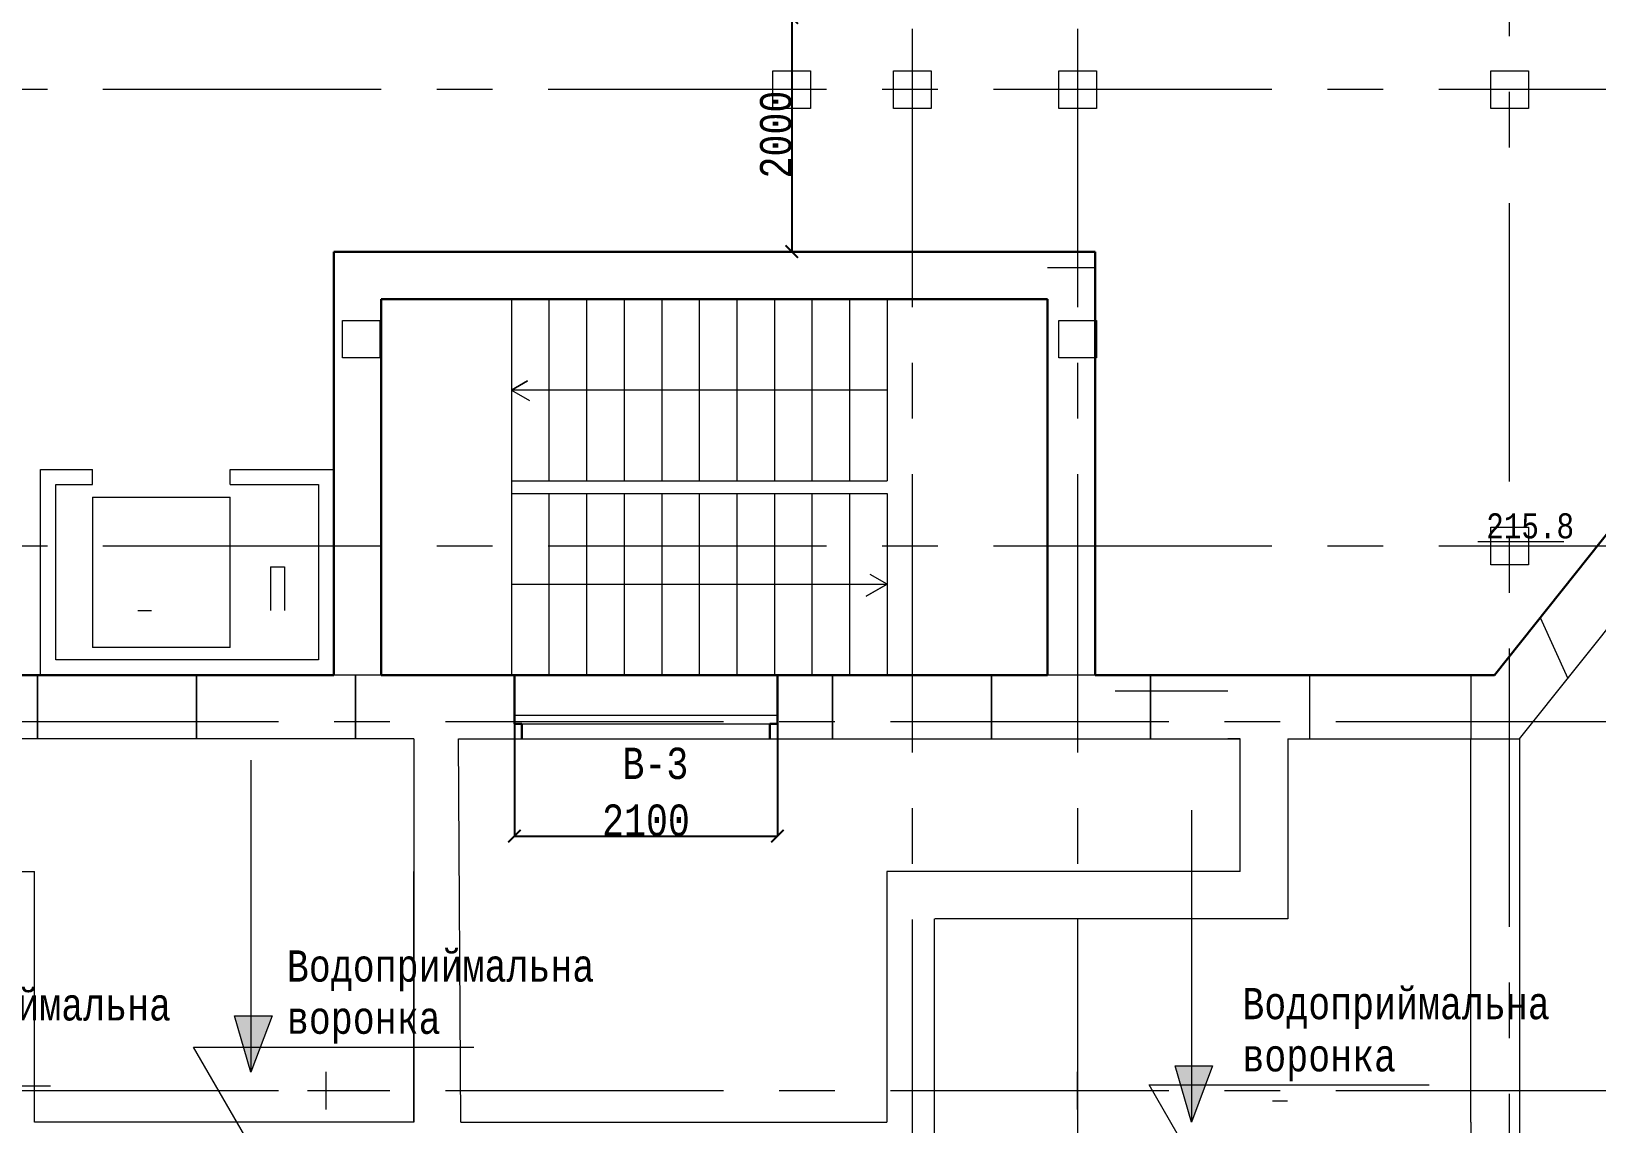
# Model space of a CAD drawing. Header units: millimetres. Extents: x -689206 to 4969298, y -1019800 to 703299.
# Drawn here: x 668701 to 681201, y -638185 to -629462 of the extents above; entities that cross this region are included whole.
import ezdxf

# ---------------------------------------------------------------- set-up
doc = ezdxf.new("R2010")
doc.units = ezdxf.units.MM
doc.linetypes.add('JIS_02_4.0', pattern=[5.5, 4, -1.5])
doc.linetypes.add('осеваяX2', pattern=[101.6, 63.5, -12.7, 12.7, -12.7])
for name, color, linetype, lineweight in [('ОКНА', 250, 'Continuous', 20), ('ПЕРЕГОРОДКИ', 252, 'Continuous', 9), ('РАЗМЕРЫ', 7, 'Continuous', 9), ('сваи', 7, 'JIS_02_4.0', 30), ('стены', 7, 'Continuous', 20)]:
    doc.layers.add(name, color=color, linetype=linetype, lineweight=lineweight)
doc.styles.add('Аннотативный', font='isocteur.ttf', dxfattribs={"width": 0.7, "height": 250})
doc.dimstyles.new('Аннотативный', dxfattribs={"dimscale": 0, "dimtxt": 250, "dimasz": 100, "dimexe": 1.25, "dimexo": 0.625, "dimtad": 1, "dimdec": 0, "dimtxsty": 'Аннотативный', "dimblk": 'ARCHTICK', "dimcen": 2.5, "dimadec": 0, "dimazin": 0, "dimtfac": 1, "dimtdec": 0, "dimtmove": 0, "dimatfit": 3, "dimfxl": 1, "dimarcsym": 0})

# ---------------------------------------------------------------- blocks, each defined once
blk = doc.blocks.new('_ArchTick')
at = {"color": 0, "linetype": 'ByBlock', "const_width": 0.15}
blk.add_lwpolyline([(-0.5, -0.5), (0.5, 0.5)], dxfattribs=at)
blk = doc.blocks.new('*D4244')
at = {"layer": 'Defpoints', "color": 0, "linetype": 'ByBlock', "lineweight": 9, "transparency": 16777216}
for p in [(674772, -629352), (674773, -631222), (675833, -631222)]:
    blk.add_point(p, dxfattribs=at)
at = {"layer": 'РАЗМЕРЫ', "color": 0, "linetype": 'ByBlock', "lineweight": -2, "transparency": 16777216}
for p, q in [((674772, -629352), (674774, -629352)), ((674773, -629352), (674773, -631222)), ((675832, -631222), (674772, -631222))]:
    blk.add_line(p, q, dxfattribs=at)
at = {"layer": 'РАЗМЕРЫ', "color": 0, "linetype": 'ByBlock', "lineweight": -2, "transparency": 16777216, "xscale": 100, "yscale": 100, "zscale": 100}
for p, rotation in [((674773, -629352), 90), ((674773, -631222), 270)]:
    blk.add_blockref('_ArchTick', p, dxfattribs=dict(at, rotation=rotation))
at = {"layer": 'РАЗМЕРЫ', "color": 0, "linetype": 'ByBlock', "lineweight": 5, "transparency": 16777216, "insert": (674647, -630287), "char_height": 250, "attachment_point": 5, "rotation": 90, "style": 'Аннотативный'}
blk.add_mtext('2000', dxfattribs=at)
blk = doc.blocks.new('*D4255')
at = {"layer": 'Defpoints', "color": 0, "linetype": 'ByBlock', "lineweight": 9, "transparency": 16777216}
for p in [(672559, -634602), (674659, -634602), (674659, -635888)]:
    blk.add_point(p, dxfattribs=at)
at = {"layer": 'РАЗМЕРЫ', "color": 0, "linetype": 'ByBlock', "lineweight": -2, "transparency": 16777216}
for p, q in [((672559, -634603), (672559, -635890)), ((674659, -634603), (674659, -635890)), ((672559, -635888), (674659, -635888))]:
    blk.add_line(p, q, dxfattribs=at)
at = {"layer": 'РАЗМЕРЫ', "color": 0, "linetype": 'ByBlock', "lineweight": -2, "transparency": 16777216, "xscale": 100, "yscale": 100, "zscale": 100, "rotation": 180}
blk.add_blockref('_ArchTick', (672559, -635888), dxfattribs=at)
at = {"layer": 'РАЗМЕРЫ', "color": 0, "linetype": 'ByBlock', "lineweight": -2, "transparency": 16777216, "xscale": 100, "yscale": 100, "zscale": 100}
blk.add_blockref('_ArchTick', (674659, -635888), dxfattribs=at)
at = {"layer": 'РАЗМЕРЫ', "color": 0, "linetype": 'ByBlock', "lineweight": 5, "transparency": 16777216, "insert": (673609, -635763), "char_height": 250, "attachment_point": 5, "style": 'Аннотативный'}
blk.add_mtext('2100', dxfattribs=at)

msp = doc.modelspace()

# ---------------------------------------------------------------- hatches: boundary and pattern name
at = {"layer": 'сваи', "linetype": 'ByBlock', "lineweight": 20, "ltscale": 35}
h = msp.add_hatch(color=256, dxfattribs=at)
h.dxf.hatch_style = 1
h.paths.add_polyline_path([(667034.5, -637792.5), (666904.5, -637792.5), (666930.8, -637883.6), (667034.5, -637883.6)])
h.paths.add_polyline_path([(667204.5, -637792.5), (667034.5, -637792.5), (667034.5, -637883.6), (667170.1, -637883.6)])
h.paths.add_polyline_path([(667034.5, -637920.3), (666941.4, -637920.3), (667034.5, -638242.5)])
h.paths.add_polyline_path([(667156.2, -637920.3), (667034.5, -637920.3), (667034.5, -638242.5)])
h.paths.add_polyline_path([(667170.1, -637883.6), (667034.5, -637883.6), (667034.5, -637920.3), (667156.2, -637920.3)])
h.paths.add_polyline_path([(667034.5, -637883.6), (666930.8, -637883.6), (666941.4, -637920.3), (667034.5, -637920.3)])
h.paths.add_polyline_path([(670454.5, -637573.6), (670397, -637573.6), (670454.5, -637772.5)])
h.paths.add_polyline_path([(670529.7, -637573.6), (670454.5, -637573.6), (670454.5, -637772.5)])
h.paths.add_polyline_path([(670454.5, -637322.5), (670324.5, -637322.5), (670397, -637573.6), (670454.5, -637573.6)])
h.paths.add_polyline_path([(670624.5, -637322.5), (670454.5, -637322.5), (670454.5, -637573.6), (670529.7, -637573.6)])
h.paths.add_polyline_path([(670474.5, -639282.5), (670304.5, -639732.5), (670474.5, -639732.5)])
h.paths.add_polyline_path([(670474.5, -639282.5), (670474.5, -639732.5), (670604.5, -639732.5)])
h.paths.add_polyline_path([(666974.5, -639362.5), (666974.5, -639812.5), (667104.5, -639812.5)])
h.paths.add_polyline_path([(666974.5, -639362.5), (666804.5, -639812.5), (666974.5, -639812.5)])
h.paths.add_polyline_path([(660765.7, -642079.6), (660683.2, -642130.9), (660854.5, -642222.5)])
h.paths.add_polyline_path([(660850.7, -642026.8), (660765.7, -642079.6), (660854.5, -642222.5)])
h.paths.add_polyline_path([(661384.5, -643172.5), (661381.9, -643368.3), (661468.6, -643318.2)])
h.paths.add_polyline_path([(661384.5, -643172.5), (661468.6, -643318.2), (661552.8, -643269.7)])
h.paths.add_polyline_path([(677984.5, -639492.5), (677814.5, -639942.5), (677984.5, -639942.5)])
h.paths.add_polyline_path([(677984.5, -639492.5), (677984.5, -639942.5), (678114.5, -639942.5)])
h.paths.add_polyline_path([(678134.5, -637722.3), (677964.5, -637722.3), (677964.5, -637873.6), (678077.4, -637873.6)])
h.paths.add_polyline_path([(677964.5, -637722.3), (677834.5, -637722.3), (677878.2, -637873.6), (677964.5, -637873.6)])
h.paths.add_polyline_path([(678059.7, -637920.3), (677964.5, -637920.3), (677964.5, -638172.3)])
h.paths.add_polyline_path([(677964.5, -637920.3), (677891.7, -637920.3), (677964.5, -638172.3)])
h.paths.add_polyline_path([(678077.4, -637873.6), (677964.5, -637873.6), (677964.5, -637920.3), (678059.7, -637920.3)])
h.paths.add_polyline_path([(677964.5, -637873.6), (677878.2, -637873.6), (677891.7, -637920.3), (677964.5, -637920.3)])
h.paths.add_polyline_path([(682808.2, -643072.5), (682687.4, -643189.7), (682755.1, -643259.4)])
h.paths.add_polyline_path([(682808.2, -643072.5), (682617.7, -643117.8), (682687.4, -643189.7)])
h.paths.add_polyline_path([(683541.4, -642148.5), (683458.2, -642092.8), (683364.5, -642232.5)])
h.paths.add_polyline_path([(683458.2, -642092.8), (683377.5, -642038.7), (683364.5, -642232.5)])

# ---------------------------------------------------------------- linework, layer by layer
at = {"layer": 'ОКНА'}
msp.add_line((672558.9, -634992.3), (672558.9, -634922.3), dxfattribs=at)
at = {"layer": 'ОКНА', "lineweight": 9}
for p, q in [((672558.9, -634922.3), (674658.9, -634922.3)), ((672618.9, -634992.3), (674598.9, -634992.3))]:
    msp.add_line(p, q, dxfattribs=at)
at = {"layer": 'ПЕРЕГОРОДКИ', "linetype": 'ByBlock', "lineweight": 20}
for p, q in [((678615.6, -636550.2), (678614.5, -636550.2)), ((678733.4, -638005.9), (678613.4, -638005.8))]:
    msp.add_line(p, q, dxfattribs=at)
at = {"layer": 'РАЗМЕРЫ', "linetype": 'осеваяX2', "lineweight": 5, "ltscale": 35}
for p, q in [((675735.6, -604551.3), (675735.6, -654392.6)), ((680505.6, -654392.6), (680505.6, -604551.3)), ((707055.6, -629928.3), (640002.9, -629928.3)), ((707055.6, -633573), (640002.9, -633573))]:
    msp.add_line(p, q, dxfattribs=at)
at = {"layer": 'РАЗМЕРЫ', "linetype": 'ByBlock', "lineweight": 30}
for p, q in [((677195.3, -631222.3), (671115.3, -631222.3)), ((671115.3, -634602.3), (671115.3, -631222.3)), ((671115.3, -631222.3), (677195.3, -631222.3)), ((677195.3, -631222.3), (677195.3, -631602.3)), ((676815.3, -631602.3), (671495.3, -631602.3)), ((671495.3, -634602.3), (671495.3, -631602.3)), ((677195.3, -631602.3), (677195.3, -634602.3)), ((680385.1, -634602.3), (681455.3, -633259.1)), ((663899.7, -634602.3), (671115.3, -634602.3)), ((671495.3, -634602.3), (676815.3, -634602.3)), ((677195.3, -634602.3), (680385.1, -634602.3)), ((678354.5, -636550.2), (678354.5, -636549.9)), ((678614.5, -636550.1), (678614.5, -636550.2)), ((678615.6, -636550.2), (678615.6, -636550.1))]:
    msp.add_line(p, q, dxfattribs=at)
at = {"layer": 'РАЗМЕРЫ', "linetype": 'ByBlock', "lineweight": 13}
for p, q in [((672534.5, -631602.3), (672534.5, -633052.3)), ((672834.5, -631602.3), (672834.5, -633052.3)), ((673134.5, -631602.3), (673134.5, -633052.3)), ((673434.5, -631602.3), (673434.5, -633052.3)), ((673734.5, -631602.3), (673734.5, -633052.3)), ((674034.5, -631602.3), (674034.5, -633052.3)), ((674334.5, -631602.3), (674334.5, -633052.3)), ((674634.5, -631602.3), (674634.5, -633052.3)), ((674934.5, -631602.3), (674934.5, -633052.3)), ((675234.5, -631602.3), (675234.5, -633052.3)), ((675534.5, -631602.3), (675534.5, -633052.3)), ((672534.5, -632327.3), (672663.6, -632252.7)), ((672663.6, -632252.7), (672534.5, -632327.3)), ((675534.5, -632327.3), (672534.5, -632327.3)), ((672534.5, -632327.3), (672534.5, -633877.3)), ((672534.5, -632327.3), (672678.4, -632410.4)), ((668775.3, -634602.3), (668775.3, -632962.3)), ((672534.5, -633052.3), (675534.5, -633052.3)), ((672534.5, -633152.3), (672534.5, -634602.3)), ((672534.5, -633152.3), (675534.5, -633152.3)), ((672834.5, -633152.3), (672834.5, -634602.3)), ((673134.5, -633152.3), (673134.5, -634602.3)), ((673434.5, -633152.3), (673434.5, -634602.3)), ((673734.5, -633152.3), (673734.5, -634602.3)), ((674034.5, -633152.3), (674034.5, -634602.3)), ((674334.5, -633152.3), (674334.5, -634602.3)), ((674634.5, -633152.3), (674634.5, -634602.3)), ((674934.5, -633152.3), (674934.5, -634602.3)), ((675234.5, -633152.3), (675234.5, -634602.3)), ((675534.5, -633152.3), (675534.5, -634602.3)), ((672534.5, -633877.3), (675534.5, -633877.3)), ((675534.5, -633877.3), (675368.3, -633973.2)), ((675368.3, -633973.2), (675534.5, -633877.3)), ((675534.5, -633877.3), (675399.6, -633799.4)), ((680585.6, -635112.3), (681573.2, -633873)), ((671755.6, -635112.3), (666025.6, -635112.3)), ((672113.1, -635112.3), (678354.5, -635112.3)), ((678354.5, -636169.9), (678354.5, -635112.3)), ((678735.6, -635112.3), (678734.5, -636550.2)), ((678735.6, -635112.3), (680195.6, -635112.3)), ((666025.6, -636169.9), (668725.6, -636169.9)), ((678354.5, -636169.9), (675531.4, -636169.9)), ((678734.5, -636550.2), (675914.8, -636547.9))]:
    msp.add_line(p, q, dxfattribs=at)
at = {"layer": 'РАЗМЕРЫ', "lineweight": 13}
for p, q in [((668775.3, -632962.3), (669188.5, -632962.3)), ((669188.5, -633082.3), (669188.5, -632962.3)), ((670288.5, -632962.3), (671115.3, -632962.3)), ((670288.5, -633082.3), (670288.5, -632962.3)), ((668895.3, -634482.3), (668895.3, -633082.3)), ((668895.3, -633082.3), (669188.5, -633082.3)), ((670288.5, -633082.3), (670995.3, -633082.3)), ((670995.3, -633082.3), (670995.3, -634482.3)), ((669188.5, -633182.1), (669188.5, -634382.3)), ((669188.5, -633182.1), (670288.5, -633182.1)), ((670288.5, -634382.3), (670288.5, -633182.1)), ((670611.3, -633739.7), (670721.3, -633739.7)), ((669550, -634086), (669660, -634086)), ((670288.5, -634382.3), (669188.5, -634382.3)), ((670995.3, -634482.3), (668895.3, -634482.3))]:
    msp.add_line(p, q, dxfattribs=at)
at = {"layer": 'РАЗМЕРЫ'}
msp.add_line((680250.8, -633535.4), (680940, -633535.4), dxfattribs=at)
at = {"layer": 'РАЗМЕРЫ', "linetype": 'ByBlock', "lineweight": 5, "ltscale": 35}
for p, q in [((680751, -634143), (680969.9, -634630.1)), ((680195.1, -634602.3), (680195.6, -635112.3))]:
    msp.add_line(p, q, dxfattribs=at)
at = {"layer": 'РАЗМЕРЫ', "linetype": 'ByBlock', "lineweight": 9, "ltscale": 35}
for p, q in [((668748.9, -634602.3), (668748.9, -635112.3)), ((668748.9, -635112.3), (668748.9, -634602.3)), ((670018.9, -634602.3), (670018.9, -635112.3)), ((670018.9, -635112.3), (670018.9, -634602.3)), ((671495.3, -634602.3), (671115.3, -634602.3)), ((671288.9, -634602.3), (671288.9, -635112.3)), ((671288.9, -635112.3), (671288.9, -634602.3)), ((672558.9, -634602.3), (672558.9, -635112.3)), ((672558.9, -635112.3), (672558.9, -634602.3)), ((675098.9, -634602.3), (675098.9, -635112.3)), ((675098.9, -635112.3), (675098.9, -634602.3)), ((676368.9, -634602.3), (676368.9, -635112.3)), ((676368.9, -635112.3), (676368.9, -634602.3)), ((677195.3, -634602.3), (676715.1, -634602.3)), ((677638.9, -634602.3), (677638.9, -635112.3)), ((677638.9, -635112.3), (677638.9, -634602.3)), ((678908.9, -634602.3), (678908.9, -635112.3)), ((680195.6, -635112.3), (680585.6, -635112.3))]:
    msp.add_line(p, q, dxfattribs=at)
at = {"layer": 'РАЗМЕРЫ', "lineweight": 5, "ltscale": 35}
for p, q in [((672558.9, -634602.3), (672558.9, -635112.3)), ((674658.9, -635112.3), (674658.9, -634602.3)), ((672558.9, -635112.3), (674658.9, -635112.3))]:
    msp.add_line(p, q, dxfattribs=at)
at = {"layer": 'РАЗМЕРЫ', "lineweight": 30}
for p, q in [((672558.9, -634992.3), (672618.9, -634992.3)), ((672618.9, -634992.3), (672618.9, -635112.3)), ((674658.9, -634992.3), (674598.9, -634992.3)), ((674598.9, -634992.3), (674598.9, -635112.3))]:
    msp.add_line(p, q, dxfattribs=at)
at = {"layer": 'РАЗМЕРЫ', "lineweight": 9, "ltscale": 150}
for p, q in [((670434.5, -638332.5), (669996.3, -637573.6)), ((669996.3, -637573.6), (672233.4, -637573.6)), ((666616.3, -637883.6), (668853.4, -637883.6)), ((678064.5, -638632.5), (677626.3, -637873.6)), ((677626.3, -637873.6), (679863.4, -637873.6))]:
    msp.add_line(p, q, dxfattribs=at)
at = {"layer": 'сваи', "linetype": 'ByBlock', "lineweight": 20, "ltscale": 35}
for p, q in [((677195.3, -631352.3), (676815.3, -631352.3)), ((678256.5, -634732.3), (677356.5, -634732.3)), ((678354.5, -635112.3), (678256.5, -635112.3)), ((670454.5, -637772.5), (670324.5, -637322.5)), ((670324.5, -637322.5), (670454.5, -637322.5)), ((670454.5, -637322.5), (670624.5, -637322.5)), ((670624.5, -637322.5), (670454.5, -637772.5)), ((677964.5, -638172.3), (677834.5, -637722.3)), ((677834.5, -637722.3), (677964.5, -637722.3)), ((677964.5, -637722.3), (678134.5, -637722.3)), ((678134.5, -637722.3), (677964.5, -638172.3))]:
    msp.add_line(p, q, dxfattribs=at)
at = {"layer": 'сваи', "linetype": 'ByBlock', "lineweight": 30, "ltscale": 35}
msp.add_line((676815.3, -631602.3), (676815.3, -634602.3), dxfattribs=at)
at = {"layer": 'сваи', "linetype": 'ByBlock', "lineweight": 9, "ltscale": 35}
for p, q in [((670454.5, -635282.5), (670454.5, -637772.5)), ((677964.5, -635682.3), (677964.5, -638172.3))]:
    msp.add_line(p, q, dxfattribs=at)
at = {"layer": 'сваи', "linetype": 'ByBlock', "lineweight": 13, "ltscale": 35}
msp.add_line((671755.6, -638172.3), (668725.6, -638172.3), dxfattribs=at)
at = {"layer": 'стены', "linetype": 'осеваяX2', "lineweight": 5, "ltscale": 35}
for p, q in [((677055.6, -604551.3), (677055.6, -654392.6)), ((640002.9, -634972.3), (707055.6, -634972.3)), ((640002.9, -637920.3), (707055.6, -637920.3))]:
    msp.add_line(p, q, dxfattribs=at)
at = {"layer": 'стены', "lineweight": 13}
for p, q in [((670611.3, -633739.7), (670611.3, -634086)), ((670721.3, -633739.7), (670721.3, -634086)), ((671755.6, -635112.3), (671755.6, -638172.3)), ((672130.6, -638172.3), (672112.5, -635112.3)), ((680195.6, -638172.3), (680195.6, -635112.3)), ((680585.6, -635112.3), (680585.6, -639852.3)), ((668725.6, -638172.3), (668725.6, -636169.9)), ((675531.4, -636169.9), (675531.4, -638172.3)), ((675912.9, -638450.1), (675914.4, -636547.9)), ((672130.6, -638172.3), (675531.4, -638172.3))]:
    msp.add_line(p, q, dxfattribs=at)
at = {"layer": 'стены', "color": 18, "lineweight": 30, "true_color": 0x000000}
for p, q in [((672558.9, -634992.3), (672558.9, -634602.3)), ((674658.9, -634602.3), (674658.9, -634992.3))]:
    msp.add_line(p, q, dxfattribs=at)
at = {"layer": 'стены', "lineweight": 20}
for p, q in [((671755.6, -638172.3), (671755.6, -636172.3)), ((672130.6, -638172.3), (674010.6, -638172.3)), ((680195.6, -638172.3), (680195.6, -638450.1))]:
    msp.add_line(p, q, dxfattribs=at)
at = {"layer": 'стены'}
for p, q in [((671055.6, -638070.3), (671055.6, -637770.3)), ((677055.6, -638070.3), (677055.6, -637770.3)), ((670905.6, -637920.3), (671205.6, -637920.3)), ((676905.6, -637920.3), (677205.6, -637920.3))]:
    msp.add_line(p, q, dxfattribs=at)
for points in [[(674622.8, -629778.3), (674922.8, -629778.3), (674922.8, -630078.3), (674622.8, -630078.3)], [(675585.6, -629778.3), (675885.6, -629778.3), (675885.6, -630078.3), (675585.6, -630078.3)], [(676905.6, -629778.3), (677205.6, -629778.3), (677205.6, -630078.3), (676905.6, -630078.3)], [(680355.6, -629778.3), (680655.6, -629778.3), (680655.6, -630078.3), (680355.6, -630078.3)], [(671185.1, -631770.3), (671485.1, -631770.3), (671485.1, -632070.3), (671185.1, -632070.3)], [(676905.6, -631770.3), (677205.6, -631770.3), (677205.6, -632070.3), (676905.6, -632070.3)], [(680355.6, -633423), (680655.6, -633423), (680655.6, -633723), (680355.6, -633723)]]:
    msp.add_lwpolyline(points, close=True, dxfattribs=at)

# ---------------------------------------------------------------- texts
at = {"layer": 'РАЗМЕРЫ', "insert": (680319, -633311.4), "char_height": 200, "width": 656.117, "attachment_point": 1, "style": 'Аннотативный'}
msp.add_mtext('215.8', dxfattribs=at)
at = {"layer": 'РАЗМЕРЫ', "lineweight": 20, "ltscale": 150, "insert": (673421.2, -635182.6), "char_height": 250, "width": 922.913, "attachment_point": 1, "style": 'Аннотативный'}
msp.add_mtext('В-3', dxfattribs=at)
at = {"layer": 'РАЗМЕРЫ', "lineweight": 13, "ltscale": 150, "char_height": 250, "width": 850, "attachment_point": 1, "style": 'Аннотативный'}
for insert in [(670741.4, -636800.6), (667361.4, -637110.6), (678371.4, -637100.6)]:
    msp.add_mtext('Водоприймальна воронка', dxfattribs=dict(at, insert=insert))

# ---------------------------------------------------------------- dimensions: what is measured, and where the dimension line sits
at = {"layer": 'РАЗМЕРЫ', "linetype": 'ByBlock', "lineweight": 5}
dim = msp.add_linear_dim(base=(674772.8, -631222.3), p1=(674771.5, -629352.4), p2=(675832.8, -631222.3), angle=90, text='2000', dimstyle='Аннотативный', dxfattribs=at)
dim.commit()
dim.dimension.update_dxf_attribs({"geometry": '*D4244', "text_midpoint": (674647.2, -630287.3)})
dim = msp.add_linear_dim(base=(674658.9, -635888.3), p1=(672558.9, -634602.3), p2=(674658.9, -634602.3), dimstyle='Аннотативный', dxfattribs=at)
dim.commit()
dim.dimension.update_dxf_attribs({"geometry": '*D4255', "text_midpoint": (673608.9, -635762.6)})

doc.saveas('drawing.dxf')
